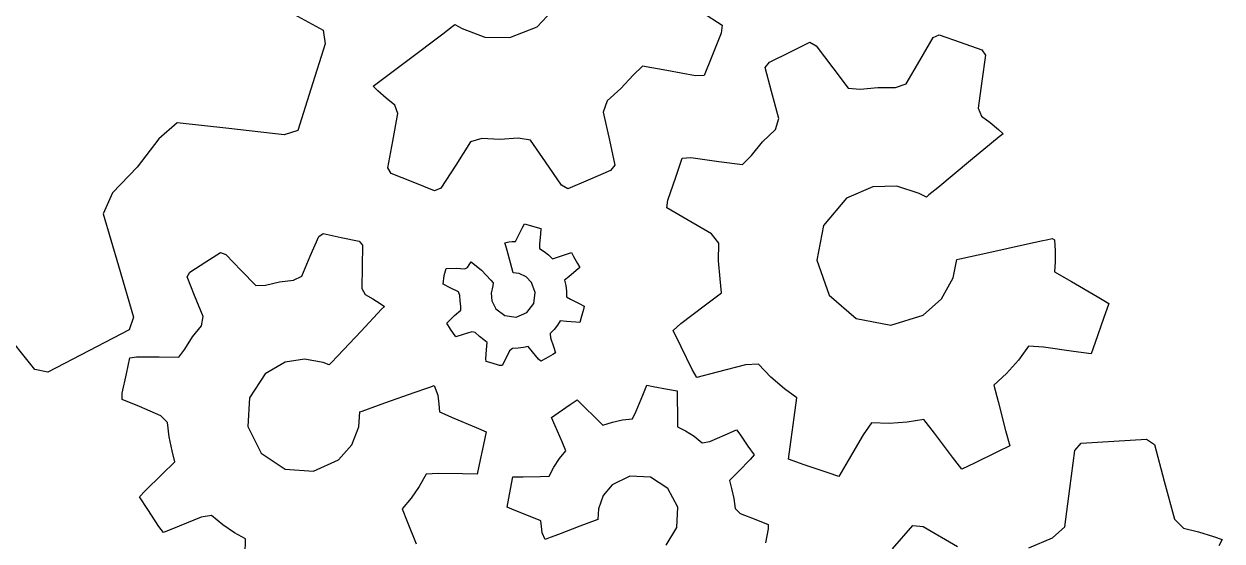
# Model space of a CAD drawing. Header units: metres. Extents: x 523 to 912, y 992 to 1102.
# Drawn here: x 809.57 to 827.17, y 1051.79 to 1059.39 of the extents above; entities that cross this region are included whole.
import ezdxf

# ---------------------------------------------------------------- set-up
doc = ezdxf.new("R2010")
doc.units = ezdxf.units.M

msp = doc.modelspace()

# ---------------------------------------------------------------- linework, layer by layer
at = {"layer": 'COMPONENT1'}
for p, q in [((813.318, 1059.656, 0), (813.966, 1059.301, 0)), ((817.111, 1059.35, 0), (817.476, 1059.748, 0)), ((819.537, 1059.564, 0), (819.829, 1059.377, 0)), ((813.966, 1059.301, 0), (813.995, 1059.103, 0)), ((815.208, 1058.86, 0), (815.724, 1059.25, 0)), ((815.724, 1059.25, 0), (815.862, 1059.355, 0)), ((815.862, 1059.355, 0), (815.902, 1059.385, 0)), ((815.902, 1059.385, 0), (816.006, 1059.325, 0)), ((816.006, 1059.325, 0), (816.342, 1059.2, 0)), ((816.706, 1059.195, 0), (817.111, 1059.35, 0)), ((819.811, 1059.26, 0), (819.675, 1058.917, 0)), ((819.829, 1059.377, 0), (819.811, 1059.26, 0)), ((813.995, 1059.103, 0), (813.785, 1058.436, 0)), ((816.342, 1059.2, 0), (816.706, 1059.195, 0)), ((820.832, 1058.984, 0), (821.116, 1059.123, 0)), ((821.116, 1059.123, 0), (821.207, 1059.072, 0)), ((821.207, 1059.072, 0), (821.451, 1058.75, 0)), ((822.729, 1058.855, 0), (822.925, 1059.192, 0)), ((822.925, 1059.192, 0), (823.013, 1059.231, 0)), ((823.013, 1059.231, 0), (823.325, 1059.124, 0)), ((823.325, 1059.124, 0), (823.642, 1059.014, 0)), ((819.675, 1058.917, 0), (819.564, 1058.635, 0)), ((820.52, 1058.833, 0), (820.832, 1058.984, 0)), ((823.693, 1058.933, 0), (823.64, 1058.551, 0)), ((823.642, 1059.014, 0), (823.693, 1058.933, 0)), ((814.761, 1058.522, 0), (815.208, 1058.86, 0)), ((818.657, 1058.774, 0), (818.518, 1058.642, 0)), ((819.014, 1058.709, 0), (818.657, 1058.774, 0)), ((820.459, 1058.755, 0), (820.52, 1058.833, 0)), ((820.553, 1058.401, 0), (820.459, 1058.755, 0)), ((821.451, 1058.75, 0), (821.679, 1058.449, 0)), ((822.53, 1058.513, 0), (822.729, 1058.855, 0)), ((818.518, 1058.642, 0), (818.34, 1058.443, 0)), ((819.436, 1058.632, 0), (819.014, 1058.709, 0)), ((819.564, 1058.635, 0), (819.436, 1058.632, 0)), ((823.64, 1058.551, 0), (823.586, 1058.154, 0)), ((813.785, 1058.436, 0), (813.592, 1057.826, 0)), ((814.702, 1058.477, 0), (814.761, 1058.522, 0)), ((814.768, 1058.41, 0), (814.702, 1058.477, 0)), ((814.89, 1058.3, 0), (814.768, 1058.41, 0)), ((818.34, 1058.443, 0), (818.139, 1058.263, 0)), ((820.657, 1058.004, 0), (820.553, 1058.401, 0)), ((821.679, 1058.449, 0), (821.855, 1058.432, 0)), ((821.855, 1058.432, 0), (822.113, 1058.459, 0)), ((822.113, 1058.459, 0), (822.371, 1058.459, 0)), ((822.371, 1058.459, 0), (822.53, 1058.513, 0)), ((815.018, 1058.199, 0), (814.89, 1058.3, 0)), ((815.062, 1058.074, 0), (815.018, 1058.199, 0)), ((818.139, 1058.263, 0), (818.081, 1058.098, 0)), ((814.988, 1057.668, 0), (815.062, 1058.074, 0)), ((818.081, 1058.098, 0), (818.171, 1057.685, 0)), ((823.586, 1058.154, 0), (823.634, 1058.035, 0)), ((823.634, 1058.035, 0), (823.763, 1057.942, 0)), ((811.821, 1057.938, 0), (811.552, 1057.705, 0)), ((812.581, 1057.854, 0), (811.821, 1057.938, 0)), ((813.391, 1057.765, 0), (812.581, 1057.854, 0)), ((820.421, 1057.658, 0), (820.608, 1057.842, 0)), ((820.608, 1057.842, 0), (820.657, 1058.004, 0)), ((823.763, 1057.942, 0), (823.885, 1057.84, 0)), ((823.885, 1057.84, 0), (823.953, 1057.778, 0)), ((811.552, 1057.705, 0), (811.233, 1057.287, 0)), ((813.592, 1057.826, 0), (813.391, 1057.765, 0)), ((814.917, 1057.278, 0), (814.988, 1057.668, 0)), ((816.298, 1057.707, 0), (816.132, 1057.658, 0)), ((816.563, 1057.695, 0), (816.298, 1057.707, 0)), ((816.83, 1057.712, 0), (816.563, 1057.695, 0)), ((817.01, 1057.686, 0), (816.83, 1057.712, 0)), ((817.232, 1057.366, 0), (817.01, 1057.686, 0)), ((818.171, 1057.685, 0), (818.251, 1057.317, 0)), ((823.897, 1057.732, 0), (823.477, 1057.385, 0)), ((823.953, 1057.778, 0), (823.897, 1057.732, 0)), ((816.132, 1057.658, 0), (815.913, 1057.315, 0)), ((820.256, 1057.458, 0), (820.421, 1057.658, 0)), ((815.913, 1057.315, 0), (815.696, 1056.978, 0)), ((817.468, 1057.024, 0), (817.232, 1057.366, 0)), ((818.251, 1057.317, 0), (818.185, 1057.24, 0)), ((819.144, 1057.142, 0), (819.241, 1057.421, 0)), ((819.241, 1057.421, 0), (819.365, 1057.429, 0)), ((819.365, 1057.429, 0), (819.778, 1057.372, 0)), ((819.778, 1057.372, 0), (820.127, 1057.324, 0)), ((820.127, 1057.324, 0), (820.256, 1057.458, 0)), ((823.477, 1057.385, 0), (822.993, 1056.985, 0)), ((811.233, 1057.287, 0), (810.874, 1056.91, 0)), ((814.966, 1057.192, 0), (814.917, 1057.278, 0)), ((815.287, 1057.065, 0), (814.966, 1057.192, 0)), ((818.185, 1057.24, 0), (817.858, 1057.097, 0)), ((819.028, 1056.803, 0), (819.144, 1057.142, 0)), ((815.603, 1056.941, 0), (815.287, 1057.065, 0)), ((815.696, 1056.978, 0), (815.603, 1056.941, 0)), ((817.559, 1056.968, 0), (817.468, 1057.024, 0)), ((817.858, 1057.097, 0), (817.559, 1056.968, 0)), ((822.038, 1056.997, 0), (821.652, 1056.83, 0)), ((822.391, 1057.008, 0), (822.038, 1056.997, 0)), ((822.723, 1056.9, 0), (822.391, 1057.008, 0)), ((822.993, 1056.985, 0), (822.864, 1056.878, 0)), ((810.874, 1056.91, 0), (810.734, 1056.601, 0)), ((819.015, 1056.689, 0), (819.028, 1056.803, 0)), ((821.652, 1056.83, 0), (821.314, 1056.428, 0)), ((822.826, 1056.847, 0), (822.723, 1056.9, 0)), ((822.864, 1056.878, 0), (822.826, 1056.847, 0)), ((819.306, 1056.52, 0), (819.015, 1056.689, 0)), ((810.734, 1056.601, 0), (810.958, 1055.836, 0)), ((816.894, 1056.398, 0), (816.923, 1056.454, 0)), ((816.923, 1056.454, 0), (816.994, 1056.434, 0)), ((816.994, 1056.434, 0), (817.109, 1056.402, 0)), ((819.671, 1056.307, 0), (819.306, 1056.52, 0)), ((813.776, 1055.98, 0), (813.9, 1056.269, 0)), ((813.9, 1056.269, 0), (813.967, 1056.31, 0)), ((813.967, 1056.31, 0), (814.228, 1056.255, 0)), ((814.228, 1056.255, 0), (814.493, 1056.199, 0)), ((816.79, 1056.193, 0), (816.831, 1056.274, 0)), ((816.831, 1056.274, 0), (816.894, 1056.398, 0)), ((817.109, 1056.402, 0), (817.162, 1056.386, 0)), ((817.156, 1056.302, 0), (817.145, 1056.162, 0)), ((817.162, 1056.386, 0), (817.156, 1056.302, 0)), ((819.779, 1056.169, 0), (819.671, 1056.307, 0)), ((821.314, 1056.428, 0), (821.219, 1055.918, 0)), ((814.493, 1056.199, 0), (814.542, 1056.139, 0)), ((814.542, 1056.139, 0), (814.538, 1055.827, 0)), ((816.635, 1056.172, 0), (816.692, 1056.19, 0)), ((816.647, 1056.129, 0), (816.635, 1056.172, 0)), ((816.667, 1056.06, 0), (816.647, 1056.129, 0)), ((816.692, 1056.19, 0), (816.744, 1056.192, 0)), ((816.744, 1056.192, 0), (816.79, 1056.193, 0)), ((817.145, 1056.162, 0), (817.143, 1056.092, 0)), ((817.143, 1056.092, 0), (817.212, 1056.048, 0)), ((819.774, 1055.909, 0), (819.779, 1056.169, 0)), ((823.746, 1056.033, 0), (824.313, 1056.158, 0)), ((824.313, 1056.158, 0), (824.535, 1056.207, 0)), ((824.535, 1056.207, 0), (824.591, 1056.219, 0)), ((824.591, 1056.219, 0), (824.672, 1056.237, 0)), ((824.672, 1056.237, 0), (824.708, 1056.22, 0)), ((824.708, 1056.22, 0), (824.717, 1056.056, 0)), ((812.243, 1055.894, 0), (812.457, 1056.033, 0)), ((812.457, 1056.033, 0), (812.535, 1056.001, 0)), ((812.535, 1056.001, 0), (812.763, 1055.768, 0)), ((813.651, 1055.686, 0), (813.776, 1055.98, 0)), ((816.717, 1055.882, 0), (816.667, 1056.06, 0)), ((817.212, 1056.048, 0), (817.276, 1055.997, 0)), ((817.276, 1055.997, 0), (817.335, 1055.94, 0)), ((817.335, 1055.94, 0), (817.409, 1055.964, 0)), ((817.409, 1055.964, 0), (817.542, 1056.007, 0)), ((817.542, 1056.007, 0), (817.613, 1056.031, 0)), ((817.613, 1056.031, 0), (817.644, 1055.975, 0)), ((817.644, 1055.975, 0), (817.702, 1055.871, 0)), ((819.797, 1055.647, 0), (819.774, 1055.909, 0)), ((821.219, 1055.918, 0), (821.397, 1055.407, 0)), ((823.22, 1055.66, 0), (823.273, 1055.93, 0)), ((823.273, 1055.93, 0), (823.317, 1055.939, 0)), ((823.317, 1055.939, 0), (823.746, 1056.033, 0)), ((824.717, 1056.056, 0), (824.716, 1055.893, 0)), ((810.958, 1055.836, 0), (811.179, 1055.08, 0)), ((811.967, 1055.673, 0), (812.009, 1055.741, 0)), ((812.009, 1055.741, 0), (812.243, 1055.894, 0)), ((812.763, 1055.768, 0), (812.976, 1055.549, 0)), ((814.538, 1055.827, 0), (814.534, 1055.504, 0)), ((815.745, 1055.693, 0), (815.773, 1055.795, 0)), ((815.773, 1055.795, 0), (815.92, 1055.803, 0)), ((815.92, 1055.803, 0), (816.047, 1055.793, 0)), ((816.047, 1055.793, 0), (816.084, 1055.811, 0)), ((816.084, 1055.811, 0), (816.111, 1055.853, 0)), ((816.111, 1055.853, 0), (816.141, 1055.894, 0)), ((816.141, 1055.894, 0), (816.293, 1055.773, 0)), ((816.293, 1055.773, 0), (816.429, 1055.626, 0)), ((816.758, 1055.734, 0), (816.717, 1055.882, 0)), ((816.844, 1055.722, 0), (816.758, 1055.734, 0)), ((817.68, 1055.767, 0), (817.574, 1055.676, 0)), ((817.735, 1055.813, 0), (817.68, 1055.767, 0)), ((817.702, 1055.871, 0), (817.735, 1055.813, 0)), ((824.716, 1055.893, 0), (824.71, 1055.748, 0)), ((824.71, 1055.748, 0), (824.956, 1055.605, 0)), ((812.077, 1055.399, 0), (811.967, 1055.673, 0)), ((812.976, 1055.549, 0), (813.118, 1055.553, 0)), ((813.118, 1055.553, 0), (813.323, 1055.601, 0)), ((813.323, 1055.601, 0), (813.529, 1055.627, 0)), ((813.529, 1055.627, 0), (813.651, 1055.686, 0)), ((815.73, 1055.565, 0), (815.745, 1055.693, 0)), ((815.841, 1055.509, 0), (815.73, 1055.565, 0)), ((816.429, 1055.626, 0), (816.465, 1055.587, 0)), ((816.465, 1055.587, 0), (816.46, 1055.542, 0)), ((816.946, 1055.674, 0), (816.844, 1055.722, 0)), ((817.027, 1055.592, 0), (816.946, 1055.674, 0)), ((817.082, 1055.444, 0), (817.027, 1055.592, 0)), ((817.574, 1055.676, 0), (817.513, 1055.624, 0)), ((817.513, 1055.624, 0), (817.531, 1055.546, 0)), ((819.818, 1055.441, 0), (819.797, 1055.647, 0)), ((823.051, 1055.35, 0), (823.22, 1055.66, 0)), ((824.956, 1055.605, 0), (825.336, 1055.383, 0)), ((812.201, 1055.091, 0), (812.077, 1055.399, 0)), ((814.534, 1055.504, 0), (814.584, 1055.413, 0)), ((814.584, 1055.413, 0), (814.697, 1055.351, 0)), ((815.952, 1055.452, 0), (815.841, 1055.509, 0)), ((815.972, 1055.402, 0), (815.952, 1055.452, 0)), ((815.977, 1055.321, 0), (815.972, 1055.402, 0)), ((816.46, 1055.542, 0), (816.432, 1055.435, 0)), ((816.432, 1055.435, 0), (816.442, 1055.323, 0)), ((817.059, 1055.281, 0), (817.082, 1055.444, 0)), ((817.531, 1055.546, 0), (817.541, 1055.464, 0)), ((817.541, 1055.464, 0), (817.542, 1055.381, 0)), ((817.542, 1055.381, 0), (817.6, 1055.346, 0)), ((819.561, 1055.246, 0), (819.818, 1055.441, 0)), ((821.397, 1055.407, 0), (821.795, 1055.064, 0)), ((825.336, 1055.383, 0), (825.506, 1055.281, 0)), ((814.697, 1055.351, 0), (814.805, 1055.282, 0)), ((814.805, 1055.282, 0), (814.865, 1055.239, 0)), ((814.865, 1055.239, 0), (814.825, 1055.197, 0)), ((815.99, 1055.239, 0), (815.977, 1055.321, 0)), ((815.988, 1055.183, 0), (815.99, 1055.239, 0)), ((816.442, 1055.323, 0), (816.502, 1055.204, 0)), ((816.502, 1055.204, 0), (816.636, 1055.104, 0)), ((816.958, 1055.149, 0), (817.059, 1055.281, 0)), ((817.6, 1055.346, 0), (817.724, 1055.283, 0)), ((817.724, 1055.283, 0), (817.801, 1055.243, 0)), ((817.801, 1055.243, 0), (817.788, 1055.192, 0)), ((819.221, 1054.988, 0), (819.561, 1055.246, 0)), ((822.779, 1055.11, 0), (823.051, 1055.35, 0)), ((825.506, 1055.281, 0), (825.43, 1055.061, 0)), ((811.179, 1055.08, 0), (811.114, 1054.895, 0)), ((812.177, 1054.956, 0), (812.201, 1055.091, 0)), ((814.825, 1055.197, 0), (814.524, 1054.876, 0)), ((815.785, 1054.993, 0), (815.897, 1055.105, 0)), ((815.897, 1055.105, 0), (815.988, 1055.183, 0)), ((816.636, 1055.104, 0), (816.799, 1055.083, 0)), ((816.799, 1055.083, 0), (816.958, 1055.149, 0)), ((817.446, 1055.026, 0), (817.407, 1054.966, 0)), ((817.538, 1055.018, 0), (817.446, 1055.026, 0)), ((817.755, 1055.078, 0), (817.735, 1055.004, 0)), ((817.788, 1055.192, 0), (817.755, 1055.078, 0)), ((821.795, 1055.064, 0), (822.304, 1054.962, 0)), ((822.304, 1054.962, 0), (822.779, 1055.11, 0)), ((825.43, 1055.061, 0), (825.308, 1054.707, 0)), ((809.732, 1054.313, 0), (809.245, 1054.921, 0)), ((811.114, 1054.895, 0), (810.522, 1054.587, 0)), ((812.046, 1054.79, 0), (812.177, 1054.956, 0)), ((814.524, 1054.876, 0), (814.175, 1054.507, 0)), ((815.834, 1054.905, 0), (815.785, 1054.993, 0)), ((815.913, 1054.791, 0), (815.834, 1054.905, 0)), ((816.148, 1054.867, 0), (816.024, 1054.827, 0)), ((816.2, 1054.854, 0), (816.148, 1054.867, 0)), ((816.262, 1054.798, 0), (816.2, 1054.854, 0)), ((817.357, 1054.9, 0), (817.299, 1054.839, 0)), ((817.407, 1054.966, 0), (817.357, 1054.9, 0)), ((817.675, 1055.008, 0), (817.538, 1055.018, 0)), ((817.735, 1055.004, 0), (817.675, 1055.008, 0)), ((819.107, 1054.886, 0), (819.221, 1054.988, 0)), ((819.225, 1054.644, 0), (819.107, 1054.886, 0)), ((811.934, 1054.613, 0), (812.046, 1054.79, 0)), ((816.024, 1054.827, 0), (815.913, 1054.791, 0)), ((816.328, 1054.75, 0), (816.262, 1054.798, 0)), ((816.373, 1054.711, 0), (816.328, 1054.75, 0)), ((816.364, 1054.6, 0), (816.373, 1054.711, 0)), ((817.299, 1054.839, 0), (817.305, 1054.778, 0)), ((817.305, 1054.778, 0), (817.347, 1054.648, 0)), ((825.308, 1054.707, 0), (825.249, 1054.542, 0)), ((810.522, 1054.587, 0), (809.922, 1054.274, 0)), ((811.124, 1054.481, 0), (811.223, 1054.5, 0)), ((811.223, 1054.5, 0), (811.559, 1054.496, 0)), ((811.559, 1054.496, 0), (811.844, 1054.493, 0)), ((811.844, 1054.493, 0), (811.934, 1054.613, 0)), ((814.175, 1054.507, 0), (814.082, 1054.408, 0)), ((816.354, 1054.468, 0), (816.364, 1054.6, 0)), ((816.704, 1054.585, 0), (816.643, 1054.466, 0)), ((816.745, 1054.622, 0), (816.704, 1054.585, 0)), ((816.828, 1054.625, 0), (816.745, 1054.622, 0)), ((816.911, 1054.637, 0), (816.828, 1054.625, 0)), ((816.976, 1054.648, 0), (816.911, 1054.637, 0)), ((817.042, 1054.57, 0), (816.976, 1054.648, 0)), ((817.13, 1054.466, 0), (817.042, 1054.57, 0)), ((817.341, 1054.531, 0), (817.239, 1054.474, 0)), ((817.377, 1054.556, 0), (817.341, 1054.531, 0)), ((817.347, 1054.648, 0), (817.377, 1054.556, 0)), ((819.386, 1054.313, 0), (819.225, 1054.644, 0)), ((824.327, 1054.657, 0), (824.178, 1054.447, 0)), ((824.549, 1054.638, 0), (824.327, 1054.657, 0)), ((824.986, 1054.578, 0), (824.549, 1054.638, 0)), ((825.249, 1054.542, 0), (824.986, 1054.578, 0)), ((811.075, 1054.249, 0), (811.124, 1054.481, 0)), ((813.409, 1054.422, 0), (813.115, 1054.249, 0)), ((813.69, 1054.465, 0), (813.409, 1054.422, 0)), ((813.967, 1054.413, 0), (813.69, 1054.465, 0)), ((814.056, 1054.38, 0), (813.967, 1054.413, 0)), ((814.082, 1054.408, 0), (814.056, 1054.38, 0)), ((816.358, 1054.429, 0), (816.354, 1054.468, 0)), ((816.448, 1054.403, 0), (816.358, 1054.429, 0)), ((816.558, 1054.373, 0), (816.448, 1054.403, 0)), ((816.594, 1054.37, 0), (816.558, 1054.373, 0)), ((816.643, 1054.466, 0), (816.594, 1054.37, 0)), ((817.164, 1054.432, 0), (817.13, 1054.466, 0)), ((817.239, 1054.474, 0), (817.164, 1054.432, 0)), ((820.169, 1054.382, 0), (819.753, 1054.272, 0)), ((820.361, 1054.389, 0), (820.169, 1054.382, 0)), ((820.543, 1054.197, 0), (820.361, 1054.389, 0)), ((824.178, 1054.447, 0), (824.005, 1054.253, 0)), ((809.922, 1054.274, 0), (809.732, 1054.313, 0)), ((811.015, 1053.965, 0), (811.075, 1054.249, 0)), ((813.115, 1054.249, 0), (812.885, 1053.893, 0)), ((819.457, 1054.194, 0), (819.386, 1054.313, 0)), ((819.753, 1054.272, 0), (819.457, 1054.194, 0)), ((820.742, 1054.027, 0), (820.543, 1054.197, 0)), ((824.005, 1054.253, 0), (823.817, 1054.08, 0)), ((814.874, 1053.82, 0), (815.316, 1053.976, 0)), ((815.316, 1053.976, 0), (815.489, 1054.037, 0)), ((815.489, 1054.037, 0), (815.533, 1054.053, 0)), ((815.533, 1054.053, 0), (815.596, 1054.075, 0)), ((815.596, 1054.075, 0), (815.65, 1053.935, 0)), ((818.66, 1053.932, 0), (818.719, 1054.079, 0)), ((818.719, 1054.079, 0), (818.814, 1054.063, 0)), ((818.814, 1054.063, 0), (819.026, 1054.023, 0)), ((819.026, 1054.023, 0), (819.164, 1053.997, 0)), ((819.164, 1053.997, 0), (819.167, 1053.89, 0)), ((820.922, 1053.894, 0), (820.742, 1054.027, 0)), ((823.817, 1054.08, 0), (823.879, 1053.842, 0)), ((811.016, 1053.873, 0), (811.015, 1053.965, 0)), ((811.266, 1053.766, 0), (811.016, 1053.873, 0)), ((812.885, 1053.893, 0), (812.86, 1053.475, 0)), ((814.54, 1053.701, 0), (814.874, 1053.82, 0)), ((815.65, 1053.935, 0), (815.665, 1053.804, 0)), ((815.665, 1053.804, 0), (815.675, 1053.688, 0)), ((817.417, 1053.674, 0), (817.596, 1053.796, 0)), ((817.596, 1053.796, 0), (817.696, 1053.865, 0)), ((817.696, 1053.865, 0), (817.789, 1053.774, 0)), ((818.566, 1053.697, 0), (818.66, 1053.932, 0)), ((819.167, 1053.89, 0), (819.17, 1053.638, 0)), ((820.883, 1053.606, 0), (820.922, 1053.894, 0)), ((823.879, 1053.842, 0), (823.991, 1053.416, 0)), ((811.58, 1053.632, 0), (811.266, 1053.766, 0)), ((811.681, 1053.532, 0), (811.58, 1053.632, 0)), ((814.489, 1053.468, 0), (814.505, 1053.689, 0)), ((814.505, 1053.689, 0), (814.54, 1053.701, 0)), ((815.675, 1053.688, 0), (815.887, 1053.597, 0)), ((817.321, 1053.608, 0), (817.417, 1053.674, 0)), ((817.789, 1053.774, 0), (817.971, 1053.596, 0)), ((818.511, 1053.587, 0), (818.566, 1053.697, 0)), ((819.17, 1053.638, 0), (819.172, 1053.471, 0)), ((811.702, 1053.323, 0), (811.681, 1053.532, 0)), ((812.86, 1053.475, 0), (813.054, 1053.083, 0)), ((814.385, 1053.202, 0), (814.489, 1053.468, 0)), ((815.887, 1053.597, 0), (816.214, 1053.457, 0)), ((816.214, 1053.457, 0), (816.36, 1053.393, 0)), ((817.375, 1053.483, 0), (817.321, 1053.608, 0)), ((817.476, 1053.249, 0), (817.375, 1053.483, 0)), ((817.971, 1053.596, 0), (818.076, 1053.493, 0)), ((818.076, 1053.493, 0), (818.214, 1053.538, 0)), ((818.214, 1053.538, 0), (818.362, 1053.57, 0)), ((818.362, 1053.57, 0), (818.511, 1053.587, 0)), ((819.172, 1053.471, 0), (819.286, 1053.41, 0)), ((820.824, 1053.176, 0), (820.883, 1053.606, 0)), ((822.022, 1053.527, 0), (821.9, 1053.352, 0)), ((822.281, 1053.517, 0), (822.022, 1053.527, 0)), ((822.542, 1053.535, 0), (822.281, 1053.517, 0)), ((822.79, 1053.577, 0), (822.542, 1053.535, 0)), ((822.944, 1053.374, 0), (822.79, 1053.577, 0)), ((811.747, 1053.116, 0), (811.702, 1053.323, 0)), ((816.36, 1053.393, 0), (816.321, 1053.208, 0)), ((819.286, 1053.41, 0), (819.415, 1053.33, 0)), ((819.415, 1053.33, 0), (819.535, 1053.235, 0)), ((819.644, 1053.255, 0), (819.873, 1053.353, 0)), ((819.873, 1053.353, 0), (820.036, 1053.423, 0)), ((820.036, 1053.423, 0), (820.086, 1053.361, 0)), ((820.086, 1053.361, 0), (820.206, 1053.186, 0)), ((821.9, 1053.352, 0), (821.68, 1052.974, 0)), ((823.209, 1053.024, 0), (822.944, 1053.374, 0)), ((823.991, 1053.416, 0), (824.051, 1053.189, 0)), ((825.579, 1053.257, 0), (826.062, 1053.289, 0)), ((826.062, 1053.289, 0), (826.176, 1053.208, 0)), ((811.785, 1052.952, 0), (811.747, 1053.116, 0)), ((814.191, 1052.983, 0), (814.385, 1053.202, 0)), ((816.321, 1053.208, 0), (816.258, 1052.913, 0)), ((817.438, 1053.003, 0), (817.532, 1053.118, 0)), ((817.532, 1053.118, 0), (817.476, 1053.249, 0)), ((819.535, 1053.235, 0), (819.644, 1053.255, 0)), ((820.206, 1053.186, 0), (820.295, 1053.057, 0)), ((820.802, 1052.991, 0), (820.824, 1053.176, 0)), ((823.871, 1053.101, 0), (823.534, 1052.936, 0)), ((824.051, 1053.189, 0), (823.871, 1053.101, 0)), ((824.933, 1052.564, 0), (825.006, 1053.123, 0)), ((825.006, 1053.123, 0), (825.101, 1053.226, 0)), ((825.101, 1053.226, 0), (825.579, 1053.257, 0)), ((826.176, 1053.208, 0), (826.32, 1052.669, 0)), ((811.598, 1052.77, 0), (811.785, 1052.952, 0)), ((813.054, 1053.083, 0), (813.407, 1052.848, 0)), ((813.825, 1052.817, 0), (814.191, 1052.983, 0)), ((816.258, 1052.913, 0), (816.228, 1052.774, 0)), ((817.356, 1052.877, 0), (817.438, 1053.003, 0)), ((820.238, 1052.989, 0), (820.065, 1052.813, 0)), ((820.295, 1053.057, 0), (820.238, 1052.989, 0)), ((821.03, 1052.912, 0), (820.802, 1052.991, 0)), ((821.383, 1052.791, 0), (821.03, 1052.912, 0)), ((821.68, 1052.974, 0), (821.542, 1052.739, 0)), ((823.346, 1052.845, 0), (823.209, 1053.024, 0)), ((823.534, 1052.936, 0), (823.346, 1052.845, 0)), ((811.351, 1052.529, 0), (811.598, 1052.77, 0)), ((813.407, 1052.848, 0), (813.825, 1052.817, 0)), ((815.478, 1052.774, 0), (815.378, 1052.591, 0)), ((815.657, 1052.781, 0), (815.478, 1052.774, 0)), ((816.013, 1052.777, 0), (815.657, 1052.781, 0)), ((816.228, 1052.774, 0), (816.013, 1052.777, 0)), ((816.905, 1052.734, 0), (817.16, 1052.736, 0)), ((817.16, 1052.736, 0), (817.288, 1052.745, 0)), ((817.288, 1052.745, 0), (817.356, 1052.877, 0)), ((818.472, 1052.742, 0), (818.213, 1052.617, 0)), ((818.772, 1052.726, 0), (818.472, 1052.742, 0)), ((820.065, 1052.813, 0), (819.935, 1052.679, 0)), ((821.542, 1052.739, 0), (821.383, 1052.791, 0)), ((815.378, 1052.591, 0), (815.26, 1052.418, 0)), ((816.692, 1052.419, 0), (816.731, 1052.632, 0)), ((816.731, 1052.632, 0), (816.751, 1052.732, 0)), ((816.751, 1052.732, 0), (816.905, 1052.734, 0)), ((818.213, 1052.617, 0), (818.078, 1052.457, 0)), ((819.029, 1052.564, 0), (818.772, 1052.726, 0)), ((819.174, 1052.287, 0), (819.029, 1052.564, 0)), ((819.935, 1052.679, 0), (819.965, 1052.563, 0)), ((819.965, 1052.563, 0), (820, 1052.415, 0)), ((824.858, 1051.997, 0), (824.933, 1052.564, 0)), ((826.32, 1052.669, 0), (826.469, 1052.109, 0)), ((811.27, 1052.437, 0), (811.351, 1052.529, 0)), ((811.389, 1052.254, 0), (811.27, 1052.437, 0)), ((815.26, 1052.418, 0), (815.126, 1052.261, 0)), ((816.667, 1052.287, 0), (816.692, 1052.419, 0)), ((818.078, 1052.457, 0), (818.008, 1052.265, 0)), ((820, 1052.415, 0), (820.019, 1052.266, 0)), ((811.551, 1052.005, 0), (811.389, 1052.254, 0)), ((815.126, 1052.261, 0), (815.2, 1052.077, 0)), ((816.773, 1052.243, 0), (816.667, 1052.287, 0)), ((817.009, 1052.149, 0), (816.773, 1052.243, 0)), ((818.008, 1052.265, 0), (818, 1052.106, 0)), ((819.163, 1051.988, 0), (819.174, 1052.287, 0)), ((820.019, 1052.266, 0), (820.093, 1052.196, 0)), ((812.172, 1052.139, 0), (811.849, 1052.009, 0)), ((812.325, 1052.163, 0), (812.172, 1052.139, 0)), ((812.49, 1052.027, 0), (812.325, 1052.163, 0)), ((815.2, 1052.077, 0), (815.332, 1051.746, 0)), ((817.162, 1052.088, 0), (817.009, 1052.149, 0)), ((817.171, 1052.004, 0), (817.162, 1052.088, 0)), ((817.962, 1052.091, 0), (817.738, 1052.006, 0)), ((818, 1052.106, 0), (817.962, 1052.091, 0)), ((820.093, 1052.196, 0), (820.319, 1052.106, 0)), ((820.319, 1052.106, 0), (820.501, 1052.033, 0)), ((820.501, 1052.033, 0), (820.503, 1051.967, 0)), ((826.469, 1052.109, 0), (826.601, 1051.977, 0)), ((811.619, 1051.917, 0), (811.551, 1052.005, 0)), ((811.849, 1052.009, 0), (811.619, 1051.917, 0)), ((812.666, 1051.911, 0), (812.49, 1052.027, 0)), ((812.824, 1051.822, 0), (812.666, 1051.911, 0)), ((817.184, 1051.911, 0), (817.171, 1052.004, 0)), ((817.225, 1051.811, 0), (817.184, 1051.911, 0)), ((817.424, 1051.887, 0), (817.301, 1051.84, 0)), ((817.738, 1052.006, 0), (817.424, 1051.887, 0)), ((819.004, 1051.729, 0), (819.163, 1051.988, 0)), ((820.503, 1051.967, 0), (820.465, 1051.763, 0)), ((822.328, 1051.674, 0), (822.63, 1052.018, 0)), ((822.63, 1052.018, 0), (822.78, 1052.001, 0)), ((822.78, 1052.001, 0), (823.286, 1051.708, 0)), ((824.677, 1051.835, 0), (824.858, 1051.997, 0)), ((826.601, 1051.977, 0), (826.824, 1051.924, 0)), ((826.824, 1051.924, 0), (827.045, 1051.858, 0)), ((827.045, 1051.858, 0), (827.169, 1051.812, 0)), ((812.821, 1051.588, 0), (812.824, 1051.822, 0)), ((817.301, 1051.84, 0), (817.225, 1051.811, 0)), ((824.333, 1051.691, 0), (824.677, 1051.835, 0)), ((827.169, 1051.812, 0), (827.121, 1051.72, 0))]:
    msp.add_line(p, q, dxfattribs=at)

doc.saveas('drawing.dxf')
